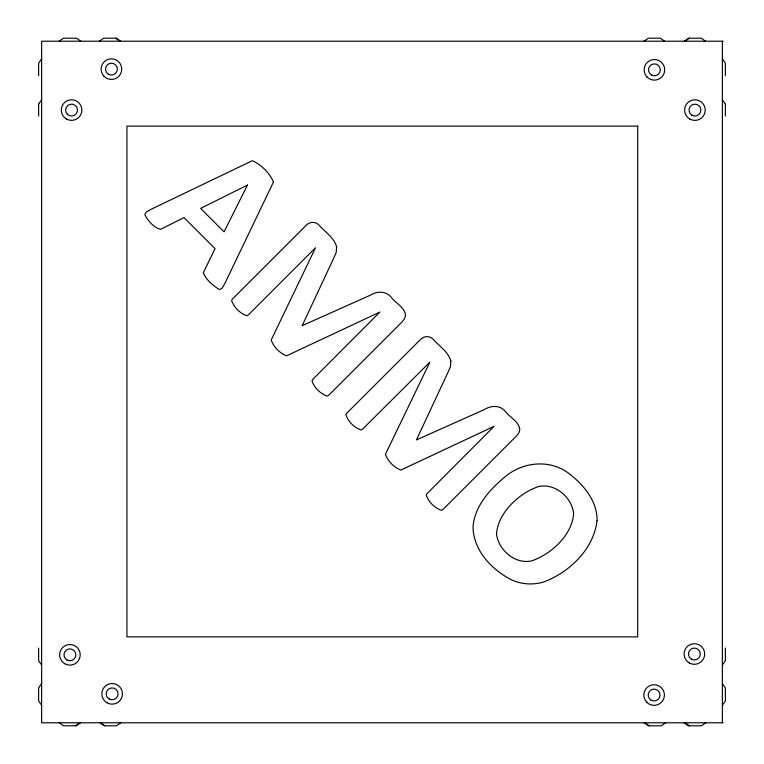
<?xml version="1.0" encoding="UTF-8"?>
<svg xmlns="http://www.w3.org/2000/svg" width="764" height="764" viewBox="0 0 764 764"><rect width="100%" height="100%" fill="white"/><g stroke="black" fill="none" stroke-linecap="round" stroke-linejoin="round"><path stroke-width="1.15" d="M41.638 58.818L38.63 63.192L38.63 75.76M38.63 104.152L41.638 99.769M41.638 683.541L38.63 687.906L38.63 700.97L41.638 705.334M722.362 665.119L725.37 660.755L725.37 648.082M722.362 705.334L725.37 700.97L725.37 687.906L722.362 683.541M59.095 41.208L63.46 38.2L76.524 38.2L80.888 41.208M99.31 41.208L103.675 38.2L116.348 38.2L120.722 41.208M644.042 41.208L648.426 38.2L660.287 38.2L664.661 41.208M684.296 41.208L688.67 38.2L701.237 38.2L705.611 41.208M685.881 40.607L689.376 38.2M75.483 725.8L78.978 723.393M80.564 722.792L76.19 725.8L63.622 725.8L59.248 722.792M120.817 722.792L116.434 725.8L104.572 725.8L100.199 722.792L104.582 725.8M665.549 722.792L661.185 725.8L648.512 725.8L644.138 722.792M705.764 722.792L701.4 725.8L688.335 725.8L683.971 722.792M723.221 41.208L41.638 41.208L41.638 722.792L723.221 722.792M115.536 38.2L118.162 40.005M685.165 722.792L689.539 725.8M646.697 723.995L649.324 725.8M722.362 58.818L725.37 63.192L725.37 75.76M722.362 99.769L725.37 104.152M41.638 665.119L38.63 660.755L38.63 648.082M725.37 104.143L725.37 116.013M722.362 41.208L722.362 722.792M38.63 104.143L38.63 116.013M336.618 246.81L336.227 252.301L333.515 258.585L302.181 325.665L370.024 295.353C376.604 291.189 385.686 290.559 391.025 297.072C395.523 303.155 404.442 307.023 405.579 315.14L404.681 318.454L402.256 321.711L328.663 395.303L327.164 396.096C320.488 393.89 314.205 387.634 312.008 380.94L312.772 379.402L379.851 312.075L286.576 355.823C279.767 353.254 273.646 346.932 271.163 340.095L315.522 247.737L248.31 314.94L246.81 315.742C240.116 313.507 233.832 307.262 231.626 300.548L232.418 299.049L306.011 225.466C309.401 221.646 315.494 221.226 319.027 225.084C325.082 232.055 334.002 237.48 336.618 246.81M450.856 361.057L450.473 366.548L447.761 372.832L416.428 439.911L484.271 409.599C490.851 405.436 499.923 404.805 505.271 411.318C509.769 417.402 518.689 421.27 519.826 429.378L518.928 432.701L516.502 435.957L442.91 509.54L441.411 510.342C434.726 508.136 428.451 501.881 426.255 495.187L427.019 493.649L494.098 426.322L400.823 470.07C394.014 467.501 387.892 461.179 385.409 454.341L429.893 362.107L362.556 429.187L361.057 429.989C354.362 427.754 348.078 421.508 345.872 414.795L346.665 413.295L420.257 339.713C423.648 335.893 429.74 335.472 433.274 339.321C439.329 346.302 448.248 351.726 450.856 361.057M573.621 513.465C572.284 535.077 551.025 554.301 531.563 560.919C515.031 564.472 498.472 550.109 496.504 534.017C497.861 512.739 519.415 492.809 538.716 486.506C555.227 483.039 571.854 497.269 573.621 513.465M597.085 520.494C593.743 549.068 569.619 572.312 543.557 582.025A46.193 46.193 0 0 1 511.784 580.01C491.815 569.82 473.202 550.405 473.04 526.778C474.74 505.72 490.116 489.113 505.663 476.287C523.359 461.781 549.975 459.145 568.683 473.298C583.486 484.624 597.295 500.84 597.085 520.494M273.493 181.966L224.826 283.539L222.143 288.143L219.621 289.642C213.07 285.774 206.184 279.93 203.32 272.758L215.056 248.634L184.038 217.616L160.488 229.353C153.583 227.471 147.91 220.729 144.759 214.522L146.382 212L150.919 209.384L252.301 160.717C261.192 164.508 269.606 173.132 273.493 181.966M247.479 185.06L224.062 231.845L200.636 208.419L247.479 185.06M637.701 126.117L126.939 126.117L126.939 636.88L637.701 636.88L637.701 126.117M651.444 74.968A5.931 5.931 0 0 0 660.344 69.83A5.931 5.931 0 0 0 651.444 64.692A5.931 5.931 0 0 0 651.444 74.968M647.127 77.116A10.304 10.304 0 0 0 664.355 72.494A10.304 10.304 0 0 0 651.74 59.879A10.304 10.304 0 0 0 647.127 77.116M691.964 115.221A5.931 5.931 0 0 0 700.855 110.083A5.931 5.931 0 0 0 691.964 104.954A5.931 5.931 0 0 0 691.964 115.221M689.777 119.012A10.304 10.304 0 0 0 705.229 110.083A10.304 10.304 0 0 0 689.777 101.163A10.304 10.304 0 0 0 689.777 119.012M108.459 74.251A5.931 5.931 0 0 0 117.36 69.123A5.931 5.931 0 0 0 108.459 63.985A5.931 5.931 0 0 0 108.459 74.251M104.143 76.4A10.304 10.304 0 0 0 121.38 71.787A10.304 10.304 0 0 0 108.765 59.172A10.304 10.304 0 0 0 104.143 76.4M67.366 114.266A5.931 5.931 0 0 0 77.288 111.611A5.931 5.931 0 0 0 70.021 104.343A5.931 5.931 0 0 0 67.366 114.266M66.411 118.993A10.304 10.304 0 0 0 81.863 110.073A10.304 10.304 0 0 0 66.411 101.154A10.304 10.304 0 0 0 66.411 118.993M109.166 698.974A5.931 5.931 0 0 0 118.067 693.836A5.931 5.931 0 0 0 109.166 688.708A5.931 5.931 0 0 0 109.166 698.974M106.989 702.765A10.304 10.304 0 0 0 122.441 693.836A10.304 10.304 0 0 0 106.989 684.916A10.304 10.304 0 0 0 106.989 702.765M66.945 659.962A5.931 5.931 0 0 0 75.846 654.824A5.931 5.931 0 0 0 66.945 649.686A5.931 5.931 0 0 0 66.945 659.962M64.768 663.744A10.304 10.304 0 0 0 80.21 654.824A10.304 10.304 0 0 0 64.768 645.905A10.304 10.304 0 0 0 64.768 663.744M651.148 700.168A5.931 5.931 0 0 0 660.039 695.039A5.931 5.931 0 0 0 651.148 689.902A5.931 5.931 0 0 0 651.148 700.168M646.821 702.317A10.304 10.304 0 0 0 664.059 697.704A10.304 10.304 0 0 0 651.444 685.088A10.304 10.304 0 0 0 646.821 702.317M691.41 659.151A5.931 5.931 0 0 0 700.311 654.013A5.931 5.931 0 0 0 691.41 648.875A5.931 5.931 0 0 0 691.41 659.151M689.224 662.932A10.304 10.304 0 0 0 704.675 654.013A10.304 10.304 0 0 0 689.224 645.093A10.304 10.304 0 0 0 689.224 662.932"/></g></svg>
